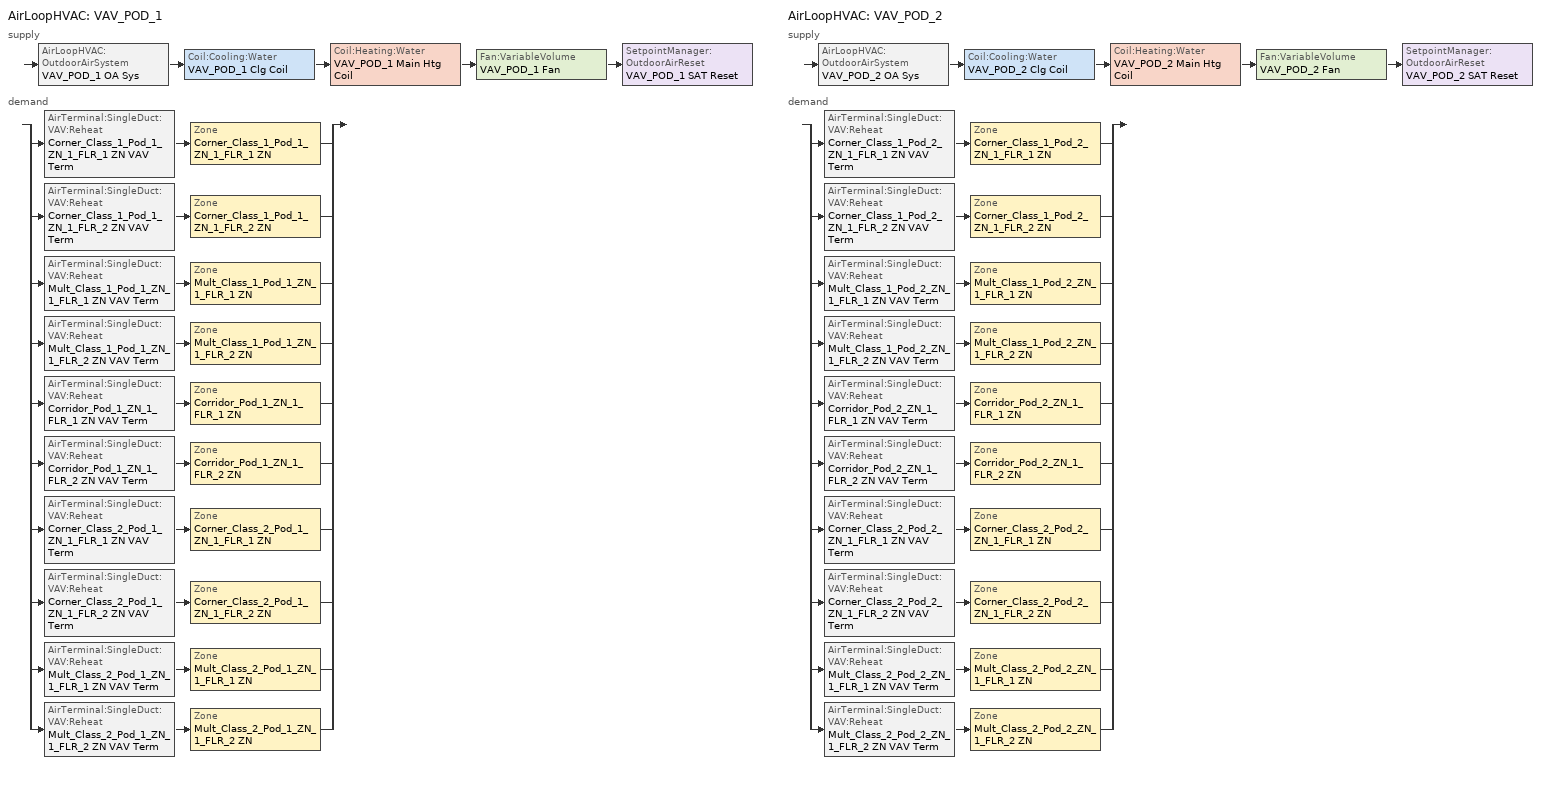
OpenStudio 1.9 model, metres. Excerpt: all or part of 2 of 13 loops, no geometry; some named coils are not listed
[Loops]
AirLoopHVAC 'VAV_POD_1'
 supply: AirLoopHVAC:OutdoorAirSystem 'VAV_POD_1 OA Sys' > Coil:Cooling:Water 'VAV_POD_1 Clg Coil' > Coil:Heating:Water 'VAV_POD_1 Main Htg Coil' > Fan:VariableVolume 'VAV_POD_1 Fan' > SetpointManager:OutdoorAirReset 'VAV_POD_1 SAT Reset'
 demand: split
  | AirTerminal:SingleDuct:VAV:Reheat 'Corner_Class_1_Pod_1_ZN_1_FLR_1 ZN VAV Term' > Zone 'Corner_Class_1_Pod_1_ZN_1_FLR_1 ZN'
  | AirTerminal:SingleDuct:VAV:Reheat 'Corner_Class_1_Pod_1_ZN_1_FLR_2 ZN VAV Term' > Zone 'Corner_Class_1_Pod_1_ZN_1_FLR_2 ZN'
  | AirTerminal:SingleDuct:VAV:Reheat 'Mult_Class_1_Pod_1_ZN_1_FLR_1 ZN VAV Term' > Zone 'Mult_Class_1_Pod_1_ZN_1_FLR_1 ZN'
  | AirTerminal:SingleDuct:VAV:Reheat 'Mult_Class_1_Pod_1_ZN_1_FLR_2 ZN VAV Term' > Zone 'Mult_Class_1_Pod_1_ZN_1_FLR_2 ZN'
  | AirTerminal:SingleDuct:VAV:Reheat 'Corridor_Pod_1_ZN_1_FLR_1 ZN VAV Term' > Zone 'Corridor_Pod_1_ZN_1_FLR_1 ZN'
  | AirTerminal:SingleDuct:VAV:Reheat 'Corridor_Pod_1_ZN_1_FLR_2 ZN VAV Term' > Zone 'Corridor_Pod_1_ZN_1_FLR_2 ZN'
  | AirTerminal:SingleDuct:VAV:Reheat 'Corner_Class_2_Pod_1_ZN_1_FLR_1 ZN VAV Term' > Zone 'Corner_Class_2_Pod_1_ZN_1_FLR_1 ZN'
  | AirTerminal:SingleDuct:VAV:Reheat 'Corner_Class_2_Pod_1_ZN_1_FLR_2 ZN VAV Term' > Zone 'Corner_Class_2_Pod_1_ZN_1_FLR_2 ZN'
  | AirTerminal:SingleDuct:VAV:Reheat 'Mult_Class_2_Pod_1_ZN_1_FLR_1 ZN VAV Term' > Zone 'Mult_Class_2_Pod_1_ZN_1_FLR_1 ZN'
  | AirTerminal:SingleDuct:VAV:Reheat 'Mult_Class_2_Pod_1_ZN_1_FLR_2 ZN VAV Term' > Zone 'Mult_Class_2_Pod_1_ZN_1_FLR_2 ZN'
AirLoopHVAC 'VAV_POD_2'
 supply: AirLoopHVAC:OutdoorAirSystem 'VAV_POD_2 OA Sys' > Coil:Cooling:Water 'VAV_POD_2 Clg Coil' > Coil:Heating:Water 'VAV_POD_2 Main Htg Coil' > Fan:VariableVolume 'VAV_POD_2 Fan' > SetpointManager:OutdoorAirReset 'VAV_POD_2 SAT Reset'
 demand: split
  | AirTerminal:SingleDuct:VAV:Reheat 'Corner_Class_1_Pod_2_ZN_1_FLR_1 ZN VAV Term' > Zone 'Corner_Class_1_Pod_2_ZN_1_FLR_1 ZN'
  | AirTerminal:SingleDuct:VAV:Reheat 'Corner_Class_1_Pod_2_ZN_1_FLR_2 ZN VAV Term' > Zone 'Corner_Class_1_Pod_2_ZN_1_FLR_2 ZN'
  | AirTerminal:SingleDuct:VAV:Reheat 'Mult_Class_1_Pod_2_ZN_1_FLR_1 ZN VAV Term' > Zone 'Mult_Class_1_Pod_2_ZN_1_FLR_1 ZN'
  | AirTerminal:SingleDuct:VAV:Reheat 'Mult_Class_1_Pod_2_ZN_1_FLR_2 ZN VAV Term' > Zone 'Mult_Class_1_Pod_2_ZN_1_FLR_2 ZN'
  | AirTerminal:SingleDuct:VAV:Reheat 'Corridor_Pod_2_ZN_1_FLR_1 ZN VAV Term' > Zone 'Corridor_Pod_2_ZN_1_FLR_1 ZN'
  | AirTerminal:SingleDuct:VAV:Reheat 'Corridor_Pod_2_ZN_1_FLR_2 ZN VAV Term' > Zone 'Corridor_Pod_2_ZN_1_FLR_2 ZN'
  | AirTerminal:SingleDuct:VAV:Reheat 'Corner_Class_2_Pod_2_ZN_1_FLR_1 ZN VAV Term' > Zone 'Corner_Class_2_Pod_2_ZN_1_FLR_1 ZN'
  | AirTerminal:SingleDuct:VAV:Reheat 'Corner_Class_2_Pod_2_ZN_1_FLR_2 ZN VAV Term' > Zone 'Corner_Class_2_Pod_2_ZN_1_FLR_2 ZN'
  | AirTerminal:SingleDuct:VAV:Reheat 'Mult_Class_2_Pod_2_ZN_1_FLR_1 ZN VAV Term' > Zone 'Mult_Class_2_Pod_2_ZN_1_FLR_1 ZN'
  | AirTerminal:SingleDuct:VAV:Reheat 'Mult_Class_2_Pod_2_ZN_1_FLR_2 ZN VAV Term' > Zone 'Mult_Class_2_Pod_2_ZN_1_FLR_2 ZN'
[Sizing:Zone] Zone Cooling Design Supply Air Temperature {C}=12.8; Zone Heating Design Supply Air Temperature {C}=40; Zone Cooling Design Supply Air Humidity Ratio {kg-H2O/kg-air}=0.0085; Zone Heating Design Supply Air Humidity Ratio {kg-H2O/kg-air}=0.008; Cooling Design Air Flow Method=DesignDay; Heating Design Air Flow Method=DesignDay
Mult_Class_2_Pod_2_ZN_1_FLR_2 ZN; Corridor_Pod_1_ZN_1_FLR_1 ZN; Corner_Class_2_Pod_1_ZN_1_FLR_1 ZN; Mult_Class_2_Pod_1_ZN_1_FLR_2 ZN; Corner_Class_1_Pod_1_ZN_1_FLR_1 ZN; Corner_Class_2_Pod_1_ZN_1_FLR_2 ZN; Corner_Class_1_Pod_2_ZN_1_FLR_2 ZN; Mult_Class_1_Pod_1_ZN_1_FLR_2 ZN; Corner_Class_2_Pod_2_ZN_1_FLR_2 ZN; Mult_Class_2_Pod_2_ZN_1_FLR_1 ZN; Corridor_Pod_1_ZN_1_FLR_2 ZN; Corridor_Pod_2_ZN_1_FLR_1 ZN; Mult_Class_1_Pod_1_ZN_1_FLR_1 ZN; Mult_Class_1_Pod_2_ZN_1_FLR_2 ZN; Corridor_Pod_2_ZN_1_FLR_2 ZN; Mult_Class_1_Pod_2_ZN_1_FLR_1 ZN; Mult_Class_2_Pod_1_ZN_1_FLR_1 ZN; Corner_Class_1_Pod_1_ZN_1_FLR_2 ZN; Corner_Class_1_Pod_2_ZN_1_FLR_1 ZN; Corner_Class_2_Pod_2_ZN_1_FLR_1 ZN
[Zone equipment]
Mult_Class_2_Pod_2_ZN_1_FLR_2 ZN: Mult_Class_2_Pod_2_ZN_1_FLR_2 ZN VAV Term
Corridor_Pod_1_ZN_1_FLR_1 ZN: Corridor_Pod_1_ZN_1_FLR_1 ZN VAV Term
Corner_Class_2_Pod_1_ZN_1_FLR_1 ZN: Corner_Class_2_Pod_1_ZN_1_FLR_1 ZN VAV Term
Mult_Class_2_Pod_1_ZN_1_FLR_2 ZN: Mult_Class_2_Pod_1_ZN_1_FLR_2 ZN VAV Term
Corner_Class_1_Pod_1_ZN_1_FLR_1 ZN: Corner_Class_1_Pod_1_ZN_1_FLR_1 ZN VAV Term
Corner_Class_2_Pod_1_ZN_1_FLR_2 ZN: Corner_Class_2_Pod_1_ZN_1_FLR_2 ZN VAV Term
Corner_Class_1_Pod_2_ZN_1_FLR_2 ZN: Corner_Class_1_Pod_2_ZN_1_FLR_2 ZN VAV Term
Mult_Class_1_Pod_1_ZN_1_FLR_2 ZN: Mult_Class_1_Pod_1_ZN_1_FLR_2 ZN VAV Term
Corner_Class_2_Pod_2_ZN_1_FLR_2 ZN: Corner_Class_2_Pod_2_ZN_1_FLR_2 ZN VAV Term
Mult_Class_2_Pod_2_ZN_1_FLR_1 ZN: Mult_Class_2_Pod_2_ZN_1_FLR_1 ZN VAV Term
Corridor_Pod_1_ZN_1_FLR_2 ZN: Corridor_Pod_1_ZN_1_FLR_2 ZN VAV Term
Corridor_Pod_2_ZN_1_FLR_1 ZN: Corridor_Pod_2_ZN_1_FLR_1 ZN VAV Term
Mult_Class_1_Pod_1_ZN_1_FLR_1 ZN: Mult_Class_1_Pod_1_ZN_1_FLR_1 ZN VAV Term
Mult_Class_1_Pod_2_ZN_1_FLR_2 ZN: Mult_Class_1_Pod_2_ZN_1_FLR_2 ZN VAV Term
Corridor_Pod_2_ZN_1_FLR_2 ZN: Corridor_Pod_2_ZN_1_FLR_2 ZN VAV Term
Mult_Class_1_Pod_2_ZN_1_FLR_1 ZN: Mult_Class_1_Pod_2_ZN_1_FLR_1 ZN VAV Term
Mult_Class_2_Pod_1_ZN_1_FLR_1 ZN: Mult_Class_2_Pod_1_ZN_1_FLR_1 ZN VAV Term
Corner_Class_1_Pod_1_ZN_1_FLR_2 ZN: Corner_Class_1_Pod_1_ZN_1_FLR_2 ZN VAV Term
Corner_Class_1_Pod_2_ZN_1_FLR_1 ZN: Corner_Class_1_Pod_2_ZN_1_FLR_1 ZN VAV Term
Corner_Class_2_Pod_2_ZN_1_FLR_1 ZN: Corner_Class_2_Pod_2_ZN_1_FLR_1 ZN VAV Term
[AirLoopHVAC] Availability Schedule=SchoolSecondary HVACOperationSchd; Design Supply Air Flow Rate {m3/s}=AutoSize
Name | Availability Manager
VAV_POD_1 | Availability Manager Night Cycle 1
VAV_POD_2 | Availability Manager Night Cycle 2
[Sizing:System] Type of Load to Size On=Sensible; Design Outdoor Air Flow Rate {m3/s}=9.493504; Minimum System Air Flow Ratio=0.3; Preheat Design Temperature {C}=7; Preheat Design Humidity Ratio {kg-H2O/kg-Air}=0.008; Precool Design Temperature {C}=12.8; Precool Design Humidity Ratio {kg-H2O/kg-Air}=0.008; Central Cooling Design Supply Air Temperature {C}=12.8; Central Heating Design Supply Air Temperature {C}=12.8; Sizing Option=Coincident; 100% Outdoor Air in Cooling=No; 100% Outdoor Air in Heating=No; Central Cooling Design Supply Air Humidity Ratio {kg-H2O/kg-Air}=0.0085; Central Heating Design Supply Air Humidity Ratio {kg-H2O/kg-Air}=0.008; Cooling Design Air Flow Method=DesignDay; Cooling Design Air Flow Rate {m3/s}=0; Heating Design Air Flow Method=DesignDay; Heating Design Air Flow Rate {m3/s}=0; System Outdoor Air Method=ZoneSum; Zone Maximum Outdoor Air Fraction=1; Cooling Supply Air Flow Rate Per Floor Area {m3/s-m2}=0.00996765; Cooling Fraction of Autosized Cooling Supply Air Flow Rate=1; Cooling Supply Air Flow Rate Per Unit Cooling Capacity {m3/s-W}=3.94755e-05; Heating Supply Air Flow Rate Per Floor Area {m3/s-m2}=0.00996765; Heating Fraction of Autosized Heating Supply Air Flow Rate=1; Heating Fraction of Autosized Cooling Supply Air Flow Rate=1; Heating Supply Air Flow Rate Per Unit Heating Capacity {m3/s-W}=3.15882e-05; Cooling Design Capacity Method=CoolingDesignCapacity; Cooling Design Capacity {W}=autosize; Cooling Design Capacity Per Floor Area {W/m2}=234.7; Fraction of Autosized Cooling Design Capacity=1; Heating Design Capacity Method=HeatingDesignCapacity; Heating Design Capacity {W}=autosize; Heating Design Capacity Per Floor Area {W/m2}=157; Fraction of Autosized Heating Design Capacity=1; Central Cooling Capacity Control Method=OnOff
VAV_POD_1; VAV_POD_2
[Fan:VariableVolume] Availability Schedule=Always On Discrete; Fan Efficiency=0.6084; Pressure Rise {Pa}=1389.92; Maximum Flow Rate {m3/s}=Autosize; Fan Power Minimum Flow Rate Input Method=fraction; Fan Power Minimum Flow Fraction=0.25; Fan Power Minimum Air Flow Rate {m3/s}=0; Motor Efficiency=0.936; Motor In Airstream Fraction=1; Fan Power Coefficient 1=0.0407599; Fan Power Coefficient 2=0.088045; Fan Power Coefficient 3=-0.0729261; Fan Power Coefficient 4=0.94374; Fan Power Coefficient 5=0
VAV_POD_1 Fan; VAV_POD_2 Fan
[Controller:OutdoorAir] Minimum Outdoor Air Flow Rate {m3/s}=Autosize; Maximum Outdoor Air Flow Rate {m3/s}=Autosize; Economizer Control Type=DifferentialDryBulb; Economizer Control Action Type=ModulateFlow; Economizer Maximum Limit Dry-Bulb Temperature {C}=28; Economizer Maximum Limit Enthalpy {J/kg}=64000; Economizer Minimum Limit Dry-Bulb Temperature {C}=-100; Lockout Type=NoLockout; Minimum Limit Type=FixedMinimum; Minimum Outdoor Air Schedule=SchoolSecondary MinOA_MotorizedDamper_Sched; High Humidity Control=No; Heat Recovery Bypass Control Type=BypassWhenOAFlowGreaterThanMinimum
Name | Controller Mechanical Ventilation
VAV_POD_1 OA Controller | VAV_POD_1 Vent Controller
VAV_POD_2 OA Controller | VAV_POD_2 Vent Controller
[Controller:MechanicalVentilation] Availability Schedule=Always On Discrete; System Outdoor Air Method=ZoneSum
VAV_POD_1 Vent Controller; VAV_POD_2 Vent Controller
[AirLoopHVAC:OutdoorAirSystem]
Name | Controller
VAV_POD_1 OA Sys | VAV_POD_1 OA Controller
VAV_POD_2 OA Sys | VAV_POD_2 OA Controller
[AvailabilityManager:NightCycle] Control Type=CycleOnAny; Thermostat Tolerance {deltaC}=1; Cycling Run Time {s}=3600
Availability Manager Night Cycle 1; Availability Manager Night Cycle 2
[AirTerminal:SingleDuct:VAV:Reheat] Availability Schedule=Always On Discrete; Maximum Air Flow Rate {m3/s}=Autocalculate; Zone Minimum Air Flow Input Method=Constant; Fixed Minimum Air Flow Rate {m3/s}=0; Maximum Hot Water or Steam Flow Rate {m3/s}=Autocalculate; Minimum Hot Water or Steam Flow Rate {m3/s}=0; Convergence Tolerance=0.001; Damper Heating Action=Reverse; Maximum Flow per Zone Floor Area During Reheat {m3/s-m2}=0; Maximum Flow Fraction During Reheat=0.5; Maximum Reheat Air Temperature {C}=40
Name | Constant Minimum Air Flow Fraction | Reheat Coil
Corner_Class_1_Pod_1_ZN_1_FLR_1 ZN VAV Term | 0.7 | Corner_Class_1_Pod_1_ZN_1_FLR_1 ZN Rht Coil
Corner_Class_1_Pod_1_ZN_1_FLR_2 ZN VAV Term | 0.7 | Corner_Class_1_Pod_1_ZN_1_FLR_2 ZN Rht Coil
Mult_Class_1_Pod_1_ZN_1_FLR_1 ZN VAV Term | 0.787857 | Mult_Class_1_Pod_1_ZN_1_FLR_1 ZN Rht Coil
Mult_Class_1_Pod_1_ZN_1_FLR_2 ZN VAV Term | 0.7 | Mult_Class_1_Pod_1_ZN_1_FLR_2 ZN Rht Coil
Corridor_Pod_1_ZN_1_FLR_1 ZN VAV Term | 0.238856 | Corridor_Pod_1_ZN_1_FLR_1 ZN Rht Coil
Corridor_Pod_1_ZN_1_FLR_2 ZN VAV Term | 0.2 | Corridor_Pod_1_ZN_1_FLR_2 ZN Rht Coil
Corner_Class_2_Pod_1_ZN_1_FLR_1 ZN VAV Term | 0.7 | Corner_Class_2_Pod_1_ZN_1_FLR_1 ZN Rht Coil
Corner_Class_2_Pod_1_ZN_1_FLR_2 ZN VAV Term | 0.7 | Corner_Class_2_Pod_1_ZN_1_FLR_2 ZN Rht Coil
Mult_Class_2_Pod_1_ZN_1_FLR_1 ZN VAV Term | 0.97946 | Mult_Class_2_Pod_1_ZN_1_FLR_1 ZN Rht Coil
Mult_Class_2_Pod_1_ZN_1_FLR_2 ZN VAV Term | 0.7 | Mult_Class_2_Pod_1_ZN_1_FLR_2 ZN Rht Coil
Corner_Class_1_Pod_2_ZN_1_FLR_1 ZN VAV Term | 0.7 | Corner_Class_1_Pod_2_ZN_1_FLR_1 ZN Rht Coil
Corner_Class_1_Pod_2_ZN_1_FLR_2 ZN VAV Term | 0.7 | Corner_Class_1_Pod_2_ZN_1_FLR_2 ZN Rht Coil
Mult_Class_1_Pod_2_ZN_1_FLR_1 ZN VAV Term | 0.813018 | Mult_Class_1_Pod_2_ZN_1_FLR_1 ZN Rht Coil
Mult_Class_1_Pod_2_ZN_1_FLR_2 ZN VAV Term | 0.7 | Mult_Class_1_Pod_2_ZN_1_FLR_2 ZN Rht Coil
Corridor_Pod_2_ZN_1_FLR_1 ZN VAV Term | 0.239655 | Corridor_Pod_2_ZN_1_FLR_1 ZN Rht Coil
Corridor_Pod_2_ZN_1_FLR_2 ZN VAV Term | 0.2 | Corridor_Pod_2_ZN_1_FLR_2 ZN Rht Coil
Corner_Class_2_Pod_2_ZN_1_FLR_1 ZN VAV Term | 0.7 | Corner_Class_2_Pod_2_ZN_1_FLR_1 ZN Rht Coil
Corner_Class_2_Pod_2_ZN_1_FLR_2 ZN VAV Term | 0.7 | Corner_Class_2_Pod_2_ZN_1_FLR_2 ZN Rht Coil
Mult_Class_2_Pod_2_ZN_1_FLR_1 ZN VAV Term | 0.972909 | Mult_Class_2_Pod_2_ZN_1_FLR_1 ZN Rht Coil
Mult_Class_2_Pod_2_ZN_1_FLR_2 ZN VAV Term | 0.7 | Mult_Class_2_Pod_2_ZN_1_FLR_2 ZN Rht Coil
[SetpointManager:OutdoorAirReset] Control Variable=Temperature; Setpoint at Outdoor Low Temperature {C}=15.5778; Outdoor Low Temperature {C}=10; Setpoint at Outdoor High Temperature {C}=12.8; Outdoor High Temperature {C}=21.1111
VAV_POD_1 SAT Reset; VAV_POD_2 SAT Reset
[Schedule:Ruleset]
Name | Default Day Schedule | Summer Design Day Schedule | Winter Design Day Schedule
SchoolSecondary HVACOperationSchd | SchoolSecondary HVACOperationSchd Default | SchoolSecondary HVACOperationSchd Summer Design Day | SchoolSecondary HVACOperationSchd Winter Design Day
SchoolSecondary MinOA_MotorizedDamper_Sched | SchoolSecondary MinOA_MotorizedDamper_Sched Default | SchoolSecondary MinOA_MotorizedDamper_Sched Summer Design Day | SchoolSecondary MinOA_MotorizedDamper_Sched Winter Design Day
[Schedule:Day]
SchoolSecondary HVACOperationSchd Default; SchoolSecondary MinOA_MotorizedDamper_Sched Default: 24, 0, 0
SchoolSecondary HVACOperationSchd Winter Design Day; SchoolSecondary HVACOperationSchd Summer Design Day; SchoolSecondary HVACOperationSchd WntrDsn|SmrDsn|Wkdy Day: 7, 0, 0, 21, 0, 1, 24, 0, 0
SchoolSecondary MinOA_MotorizedDamper_Sched Winter Design Day; SchoolSecondary MinOA_MotorizedDamper_Sched Summer Design Day; SchoolSecondary MinOA_MotorizedDamper_Sched WntrDsn|SmrDsn|Wkdy Day: 8, 0, 0, 21, 0, 1, 24, 0, 0
[Schedule:Rule] Rule Order=0; Apply Monday=Yes; Apply Tuesday=Yes; Apply Wednesday=Yes; Apply Thursday=Yes; Apply Friday=Yes; Date Specification Type=DateRange; Start Month=1; Start Day=1; End Month=12; End Day=31
Name | Schedule Ruleset | Day Schedule
Schedule Rule 86 | SchoolSecondary HVACOperationSchd | SchoolSecondary HVACOperationSchd WntrDsn|SmrDsn|Wkdy Day
Schedule Rule 87 | SchoolSecondary MinOA_MotorizedDamper_Sched | SchoolSecondary MinOA_MotorizedDamper_Sched WntrDsn|SmrDsn|Wkdy Day
[Schedule:Constant]
Always On Discrete: Value=1
